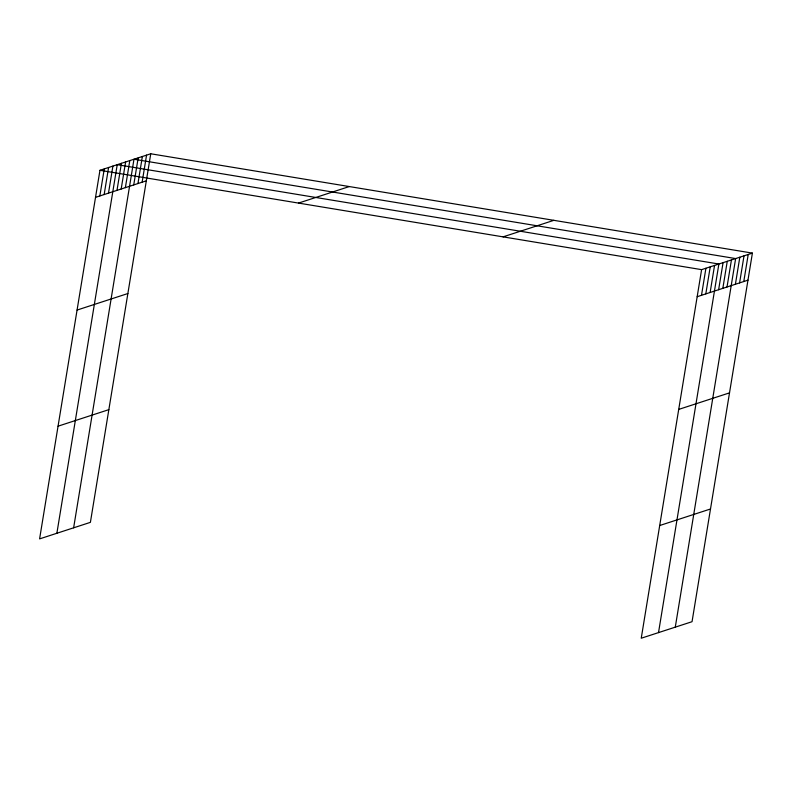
<?xml version="1.0" encoding="UTF-8"?>
<svg xmlns="http://www.w3.org/2000/svg" width="792" height="792" viewBox="0 0 792 792"><rect width="100%" height="100%" fill="white"/><g stroke="black" fill="none" stroke-linecap="round" stroke-linejoin="round"><path stroke-width="1.19" d="M150.757 153.777L99.96 170.3L39.6 538.887L90.397 522.354L150.757 153.777L752.4 253.113L692.04 621.7L641.243 638.223L701.603 269.646L752.4 253.113M99.841 195.951L104.277 168.894M104.158 194.545L108.593 167.498M108.484 193.139L112.909 166.092M56.876 533.264L117.226 164.686L718.879 264.023L658.518 632.61M116.988 190.377L121.424 163.32M121.176 189.011L125.611 161.954M125.374 187.645L129.799 160.588M73.636 527.809L133.987 159.232L735.639 258.568L675.279 627.155M133.749 184.922L138.184 157.865M137.947 183.556L142.372 156.499M142.134 182.19L146.56 155.133M701.494 295.297L705.919 268.24M705.811 293.891L710.236 266.835M710.127 292.486L714.552 265.429M718.631 289.714L723.066 262.667M722.829 288.357L727.254 261.301M727.016 286.991L731.442 259.934M735.402 284.259L739.827 257.202M739.589 282.902L744.015 255.846M743.777 281.536L748.212 254.48M95.525 197.356L146.322 180.823M298.505 203.089L349.302 186.556M77.072 310.058L127.868 293.535M503.059 236.867L553.856 220.334M58.054 426.185L108.85 409.652M697.178 296.703L747.965 280.17M678.714 409.405L729.511 392.872M659.706 525.522L710.503 508.989M99.96 170.3L701.603 269.646"/></g></svg>
